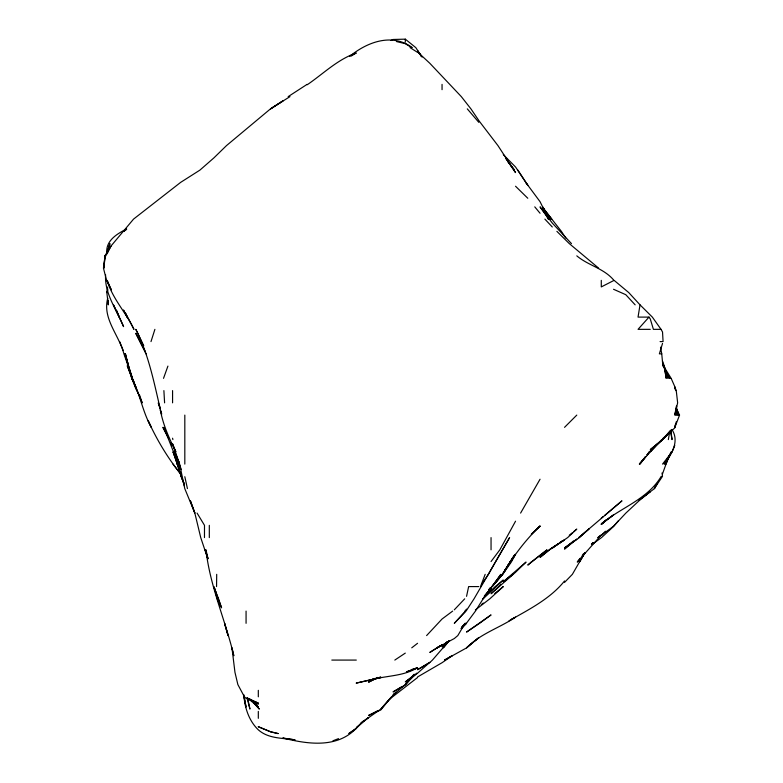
<?xml version="1.0" encoding="UTF-8"?>
<svg xmlns="http://www.w3.org/2000/svg" width="783" height="783" viewBox="0 0 783 783"><rect width="100%" height="100%" fill="white"/><g stroke="black" fill="none" stroke-linecap="round" stroke-linejoin="round"><path stroke-width="1.17" d="M204.471 537.588L204.5 525.334L197.071 513.09M216.548 586.584L216.705 574.33M108.445 300.398L108.308 304.851L106.831 292.607L107.819 289.26M105.597 274.784C104.364 293.831 116.824 309.765 123.577 326.628L113.447 304.851L119.261 317.105L116.706 310.42M675.807 410.644L675.621 415.098L676.639 406.181M667.723 458.525L665.873 464.094L671.354 451.84L665.031 464.094L671.697 451.84L664.082 464.094C671.648 454.561 679.683 441.309 671.922 429.466M289.984 96.622L270.487 108.866L226.473 145.618L213.935 157.863L199.91 170.117L180.667 182.361L133.541 219.113L111.323 245.647L104.912 255.855L103.973 268.109L105.049 255.855L103.454 268.109L106.537 280.353L111.323 289.857L107.183 280.353C112.321 298.607 126.014 312.466 133.952 329.349L127.668 317.105M107.623 287.038L107.114 292.607L107.721 290.376M127.717 362.754L127.375 366.101L135.821 388.74L139.501 395.699M106.831 253.633C105.353 240.724 116.775 234.039 126.631 228.93M601.285 280.353L601.285 286.921L614.107 280.353L628.778 292.607L640.024 304.851L638.037 317.105L648.999 317.105L650.281 318.965L653.413 329.349L661.038 329.349L662.535 332.002L663.074 341.603M107.751 298.166C102.172 318.75 119.143 335.075 123.91 353.847L132.073 377.23M668.359 439.596L669.69 431.795M675.798 409.529L674.78 415.098L677.647 402.844L676.248 390.6L674.78 386.929L675.7 390.6L674.78 386.606L671.148 378.346L663.592 366.101M676.277 421.773L674.78 427.342M466.551 596.333L468.645 586.584L478.795 586.584M675.602 424.004L674.868 427.342L679.546 415.098L676.375 408.589M107.124 253.633L109.923 243.611L105.832 255.855M668.016 458.525L662.535 473.803M662.535 343.404L659.374 353.847L661.743 353.847L662.898 366.101L662.535 361.149L664.336 366.101L666.196 378.346L664.219 366.101L668.016 378.346L663.465 366.101L669.514 378.346L670.747 378.346M150.992 341.603L154.897 329.349M163.52 378.346L167.924 366.101M480.508 586.584L485.176 574.33M674.78 445.439L672.078 451.84L662.535 464.094M657.015 483.483L654.48 488.592L638.977 500.171M107.095 253.78L111.323 245.461M656.927 483.483L654.324 488.592L662.496 476.338L662.007 473.001M540.045 479.235L520.597 513.09M584.705 552.896L572.373 574.33L564.543 582.386M512.914 557.242L502.549 574.33L492.184 586.584L500.866 574.33L483.111 598.829L475.457 611.083L466.551 623.092L461.53 628.23M584.598 552.896L579.43 562.086L584.911 552.896M494.856 563.036L488.435 574.33L482.025 583.756M495.394 562.086L509.606 537.588L474.038 598.829L466.551 610.329M515.547 521.194L499.838 549.832L491.049 561.548M511.632 560.148L515.547 554.344L511.289 562.086L503.293 573.499L492.115 586.584L503.293 573.273L514.94 554.452L503.293 572.774M503.293 573.234L510.095 562.086M503.293 573.273C513.364 555.91 525.628 539.927 540.045 525.951L531.295 534.26L540.045 526.205L537.216 528.496M508.412 564.827L509.694 562.997M508.627 564.827L509.968 562.997L508.431 564.749M488.846 590.03L490.315 588.072M580.086 558.318L577.257 562.086L601.285 535.014L598.143 537.588L613.539 526.235L625.862 513.09L638.977 500.836L650.281 491.646L641.806 498.008M582.2 555.49L583.619 553.601M395.924 692.143L380.802 709.075L390.756 697.702M564.543 580.966C550.165 598.917 528.623 609.654 508.979 620.841M462.185 627.095L465.063 623.327L457.81 635.581L454.297 638.546L436.904 647.825L429.798 652.454L442.052 644.849L437.266 647.825L440.134 645.799M645.76 456.548L639.926 464.094L645.799 456.548M647.218 454.669L649.401 451.84M462.293 627.095L465.219 623.327L462.127 626.831M661.234 476.338C647.629 499.348 620.929 507.55 601.285 523.905L613.539 514.95L601.285 524.219L605.66 520.235M647.267 454.669L649.469 451.84L647.13 454.669M391.52 696.821L380.802 709.946L368.558 715.466L377.739 710.67M618.492 520.626L613.539 526.538L601.52 537.588L591.86 544.625M414.207 674.212L405.3 685.037L393.056 691.908L402.237 686.407M394.485 693.337L393.056 695.089L405.3 684.577L416.732 673.145M464.936 611.083L466.551 609.115M488.827 589.805L490.305 587.994M448.747 641.228L432.431 660.079L429.798 662.535L417.554 669.71L429.798 662.33L417.554 673.214L405.3 681.915L414.726 674.535M645.574 456.548L639.339 464.094L657.309 443.971M449.06 640.827L443.247 647.825L449.139 640.827M488.827 590.079L502.627 574.33M405.3 684.577L413.502 674.946M495.306 582.209L502.157 574.33M488.68 589.805L490.256 587.994M671.041 429.965L662.624 439.596L650.281 449.638L662.535 439.596L672.333 429.789M670.248 430.846L662.535 439.596L650.281 451.321L655.254 446.29M648.999 317.105L638.037 329.349L650.281 329.349M462.283 626.831L465.435 623.327L462.254 626.831M465.415 611.083L454.297 623.327L466.071 611.083M602.861 533.742L601.285 535.415L605.396 531.217M484.667 596.284L491.049 589.482L484.344 596.284M454.297 609.82L464.701 598.829M591.449 544.263L593.054 542.59M482.788 598.829L495.208 586.584L503.293 580.037L482.925 598.829M657.74 443.785L661.88 439.596L650.281 451.84L650.281 450.891M591.517 544.263L593.181 542.59M447.201 641.61L442.052 646.778L447.152 641.982M564.543 427.342L576.787 415.098M461.187 628.465L466.355 623.327L461.187 628.406M426.608 635.581L442.052 619.01L452.672 611.083M501.012 584.363L491.049 593.749L515.547 572.275L526.049 562.086L503.293 581.73L512.806 574.33L505.035 580.722M672.157 429.818L662.535 438.911L674.78 427.929M573.293 541.063L564.543 549.089L576.787 539.144L564.543 547.855L579.459 537.588L589.041 528.848L578.813 537.588L621.956 500.836L604.897 515.243M360.376 723.512L362.823 721.319M597.879 537.588L599.582 536.11M417.554 677.53L389.171 699.454M472.668 642.755L466.551 647.825C480.449 633.623 499.456 627.986 515.547 617.17L510.526 619.735M474.42 641.306L478.795 637.675L466.551 647.903L444.529 660.079L452.349 655.479M569.28 535.269L572.099 532.949M573.978 531.412L576.787 529.093L567.665 537.588L552.289 548.11L557.946 543.979M494.817 593.494L503.293 586.584L489.806 598.829L475.359 609.977M549.323 549.832L540.045 557.388L552.289 547.591L564.543 539.879L549.323 549.832L552.289 547.689M601.285 518.111L603.086 516.672M411.741 647.825L417.554 643.293M481.525 604.476L483.346 603.067M307.308 84.73L307.788 84.368C323.653 73.445 337.708 59.391 356.304 52.97L351.097 56.112M559.825 542.599L562.654 540.534M288.183 96.622L307.083 84.368M379.863 709.76L363.42 721.319L368.558 717.434L356.304 727.72L363.283 721.319L356.304 728.396L348.836 733.573L356.304 728.317C336.7 748.695 307.425 744.095 282.81 738.007L286.147 738.506M349.619 56.435C367.051 42.047 392.077 32.612 412.298 47.626M452.408 655.606L442.052 662.712L417.554 676.972M394.808 660.079L405.3 653.11M282.81 100.86L270.566 108.866L282.81 101.095M126.631 229.37L123.577 231.357L125.613 230.133M377.739 677.442L368.558 682.199L377.739 677.667M391.011 40.501L393.056 39.483L405.3 39.15L415.802 47.626L421.283 56.033M436.865 647.825L442.052 645.29M375.233 678.372L368.558 681.044L380.802 677.07L368.558 680.652C384.678 675.289 402.785 676.972 417.554 667.556L406.416 671.892L417.554 667.977L411.985 669.426M332.922 740.806L338.491 738.633M104.912 255.855L105.578 255.855M660.079 341.603L662.535 341.603M128.226 366.101L127.375 366.101L134.353 383.249M676.12 410.644L676.894 415.098L679.546 415.098M331.806 660.079L356.304 660.079M288.379 738.849L295.064 739.857C282.526 737.968 268.383 738.829 258.312 729.825C249.307 721.202 245.167 709.006 243.993 696.821L246.068 707.039L243.767 694.599M396.394 41.528L405.3 43.672L411.672 47.626M613.539 289.27L625.783 294.692L635.15 304.851M247.174 698.015L258.312 703.075L246.068 698.309L244.404 696.821L237.866 684.577L234.959 672.323L231.954 647.825L233.814 655.743C225.406 620.165 210.02 586.359 205.958 549.832L208.004 558.739M247.085 698.054L258.312 704.103L249.121 698.671M410.077 47.626L417.554 52.373M576.787 255.855C588.199 265.466 603.517 268.236 613.539 279.874L613.539 280.353M248.886 699.18L258.312 706.912L254.211 702.703M598.594 268.109L569.3 243.611L556.889 231.357M503.293 154.603L515.547 167.004L527.791 185.307L517.866 170.117M417.554 51.893L429.798 63.266L461.314 96.622L470.926 108.866L478.795 120.484M515.547 186.237L527.791 198.256M640.024 304.851L652.347 317.105L661.038 329.349M544.88 219.113L552.289 226.992M478.795 122.334L467.285 108.866M571.473 243.611L552.289 223.086L540.045 206.859L548.687 219.113L540.045 201.681L525.706 182.361M253.77 703.056L259.339 709.075L256.961 706.315M551.731 219.113L542.942 207.798L561.391 231.357L565.698 237.983M534.76 206.859L540.045 213.25M507.775 161.631L514.49 170.117L505.446 157.863L515.547 172.612L497.959 145.618L479.235 121.12M172.955 464.094L180.325 473.509C167.298 457.399 156.629 439.341 148.075 420.5L151.334 427.342C142.565 411.966 140.079 394.064 131.994 378.346L142.173 402.844L139.56 395.053M422.086 57.13L417.554 50.719L421.283 56.21M543.96 209.687L550.273 219.113L542.903 207.877L549.754 219.113L543.059 207.877L548.707 219.113L544.537 210.94M125.329 313.151L127.081 316.117M145.266 351.812L135.821 333.362L146.078 353.847M178.906 467.148L177.261 464.094L179.777 469.193M665.178 370.183L669.514 378.346M168.864 438.568L162.913 427.342L168.688 438.568M127.218 317.105L123.577 310.185L127.218 317.105L125.397 312.799M548.687 219.113L542.57 206.859L548.609 219.113M179.522 463.066L173.914 451.84L178.338 464.094L174.531 452.956M143.749 345.685L135.821 329.349C148.32 353.887 153.732 381.125 159.967 407.64M544.449 210.94L548.237 219.113M220.6 606.482L217.243 598.829L214.63 588.806M167.259 435.142L163.853 427.342L172.573 449.55L179.454 464.094L174.756 451.84L181.362 469.653M181.049 476.338L184.348 484.119L181.098 476.338L173.376 451.84L184.445 485.92M132.356 378.346L135.821 387.194L131.691 378.346L125.417 353.847L128.353 366.101L132.004 377.23L124.869 353.847L128.353 366.101M676.111 408.589L678.783 415.098L676.238 407.297M177.487 462.978L173.023 451.84L177.369 464.094M119.672 341.603L123.137 350.295M170.586 442.698L171.78 445.801M124.585 353.847L125.867 357.185M160.319 408.599L158.293 402.844L161.641 414.08M207.73 557.633L205.224 549.832L207.798 558.739L200.732 537.588L194.84 513.09L190.406 500.836L194.84 513.09L184.768 488.592L179.61 464.094L172.573 443.912L175.881 451.84C169.157 438.47 163.05 424.738 160.319 409.891L161.641 414.05M214.738 588.806L215.785 592.154M247.046 697.937L249.934 709.075L247.634 697.937M172.573 438.206L172.886 439.596M184.817 476.7L187.431 488.592M670.62 431.795L672.049 439.596L670.874 430.679M660.529 347.163L661.743 353.847M676.346 406.181L676.894 415.098M163.892 390.6L164.596 402.844M491.049 537.588L491.049 549.832M442.052 84.368L442.052 89.673M405.3 39.15L405.3 42.184M258.312 690.322L258.312 696.821M258.312 711.424L258.312 718.334M246.068 611.083L246.068 623.327M209.315 525.334L209.315 537.588M184.817 415.098L184.817 464.094M172.573 390.6L172.573 402.844M491.049 588.092L484.383 596.147L491.049 588.092M605.592 520.401L601.285 524.463L605.66 520.401M531.226 562.086L527.791 565.072L547.014 549.832L531.226 562.086M479.539 623.327L466.551 632.087L491.049 614.919L479.539 623.327M380.802 677.51L356.304 683.089L380.802 677.51M131.916 378.346L133.58 381.086L131.916 378.346M278.102 733.573L270.566 731.792L258.312 726.722L270.566 731.792L278.102 733.573M218.526 598.829L213.779 586.584L221.569 607.843L218.526 598.829M228.088 635.581L224.564 623.327L228.01 635.581"/></g></svg>
